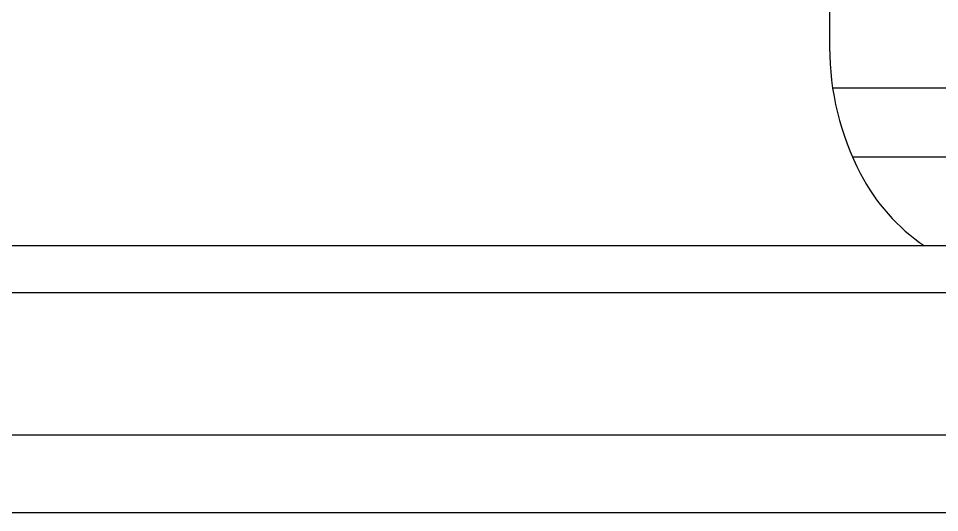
# Model space of a CAD drawing. Header units: millimetres. Extents: x 16200 to 32328, y 18593 to 29476.
# Drawn here: x 16675.56 to 16688.8, y 18973.5 to 18980.6 of the extents above; entities that cross this region are included whole.
import ezdxf

# ---------------------------------------------------------------- set-up
doc = ezdxf.new("R2010")
doc.units = ezdxf.units.MM
doc.header["$LTSCALE"] = 5
doc.layers.add('UNIT', color=6, linetype='Continuous')

msp = doc.modelspace()

# ---------------------------------------------------------------- linework, layer by layer
at = {"layer": 'UNIT'}
for p, q in [((16687.2157, 18982.9219), (16687.2157, 18980.1809)), ((16687.2587, 18979.6008), (16689.4714, 18979.6008)), ((16690.7214, 18978.6008), (16687.5467, 18978.6008)), ((16689.4401, 18977.3281), (16653.5346, 18977.3281)), ((16506.1124, 18976.6588), (16742.3565, 18976.6588)), ((16742.3565, 18974.6092), (16506.1124, 18974.6092)), ((16510.3624, 18973.4997), (16738.1065, 18973.4997))]:
    msp.add_line(p, q, dxfattribs=at)
for centre, radius, start, end in [((16691.1527, 18980.1809), 3.937, 180, 207.50184), ((16690.175, 18979.6719), 2.8346, 207.50184, 235.77552)]:
    msp.add_arc(centre, radius, start, end, dxfattribs=at)

doc.saveas('drawing.dxf')
